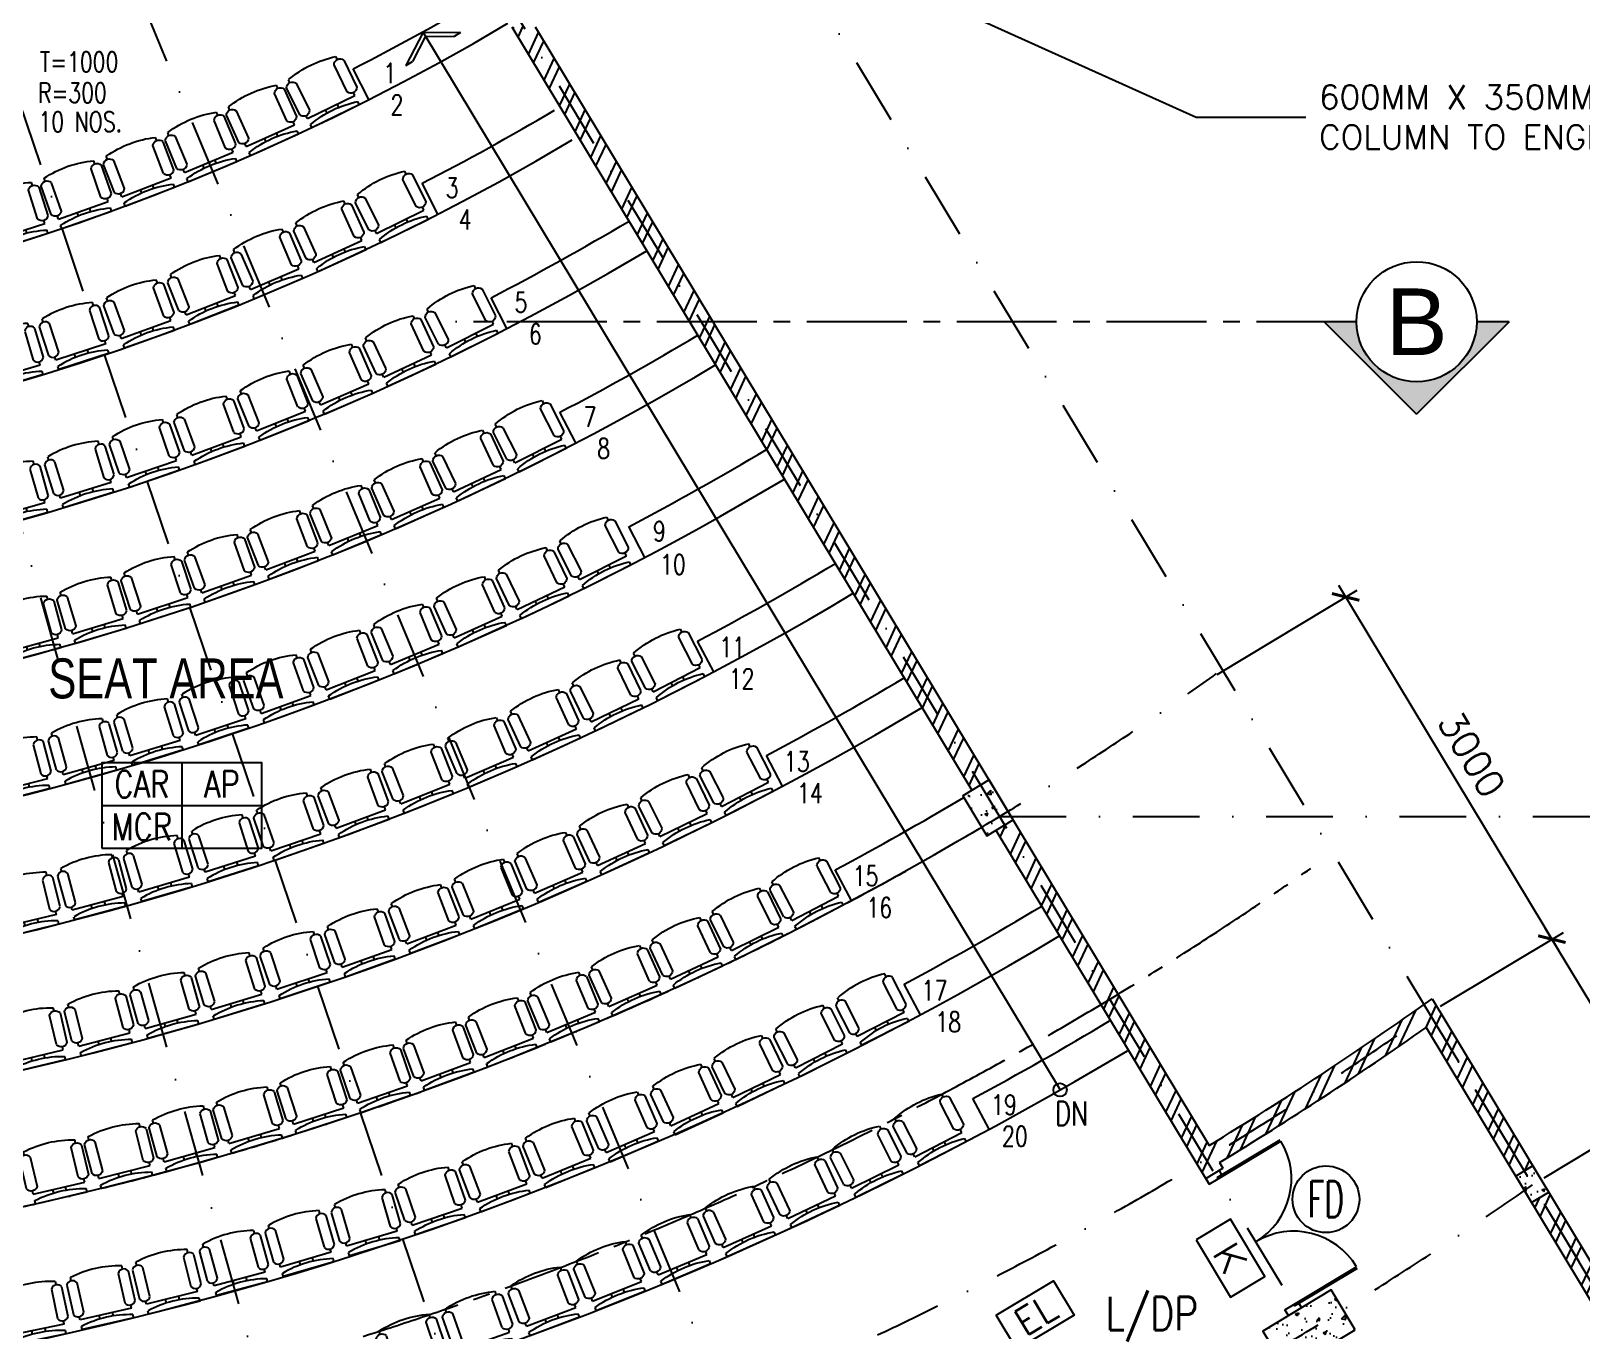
# Model space of a CAD drawing. Extents: x 2879167 to 2959690, y -882003 to -585933.
# Drawn here: x 2919560 to 2931195, y -685164 to -675413 of the extents above; entities that cross this region are included whole.
import ezdxf
from ezdxf.enums import TextEntityAlignment as Align

# ---------------------------------------------------------------- set-up
doc = ezdxf.new("R2010")
doc.units = 0
doc.header["$LTSCALE"] = 1000
doc.header["$MEASUREMENT"] = 0
doc.header["$PDMODE"] = 66
doc.linetypes.add('CENTER2', pattern=[1.125, 0.75, -0.125, 0.125, -0.125])
doc.linetypes.add('DASHDOT', pattern=[1, 0.5, -0.25, 0, -0.25])
doc.layers.get('0').update_dxf_attribs({"linetype": 'CONTINUOUS'})
doc.layers.get('DEFPOINTS').update_dxf_attribs({"linetype": 'CONTINUOUS'})
for name, color, linetype in [('-EL & K', 10, 'CONTINUOUS'), ('-FF', 240, 'CONTINUOUS'), ('COL', 3, 'CONTINUOUS'), ('DIM', 5, 'CONTINUOUS'), ('DR', 5, 'CONTINUOUS'), ('Finishes', 1, 'CONTINUOUS'), ('GRID', 6, 'DASHDOT'), ('H', 6, 'CONTINUOUS'), ('Sch_Door', 7, 'CONTINUOUS'), ('seat_below_cen', 8, 'CONTINUOUS'), ('SECTIONLINE', 4, 'CONTINUOUS'), ('SPEC', 7, 'CONTINUOUS'), ('step', 7, 'CONTINUOUS'), ('TEXT', 7, 'CONTINUOUS'), ('WALL', 2, 'CONTINUOUS')]:
    doc.layers.add(name, color=color, linetype=linetype)
doc.styles.add('ROMANS', font='romans.shx')
doc.styles.add('ROMS', font='ROMANS.SHX', dxfattribs={"height": 300})
doc.styles.get("Standard").update_dxf_attribs({"font": 'Helv.shx'})
doc.dimstyles.get("Standard").update_dxf_attribs({"dimscale": 5, "dimtxt": 1, "dimasz": 2, "dimexe": 1, "dimexo": 1, "dimgap": 1, "dimtad": 0, "dimtih": 1, "dimtoh": 1, "dimdec": 4, "dimzin": 0, "dimdsep": 46, "dimtxsty": 'ROMANS', "dimcen": 1, "dimadec": 0, "dimazin": 0, "dimtfac": 1, "dimtdec": 4, "dimtofl": 0, "dimtmove": 0, "dimatfit": 3, "dimfxl": 0, "dimtolj": 1, "dimtzin": 0, "dimarcsym": 0})
doc.dimstyles.new('STANDARD$0', dxfattribs={"dimscale": 0, "dimtxt": 8, "dimasz": 6, "dimexe": 1, "dimexo": 1, "dimgap": 3, "dimtad": 1, "dimdec": 0, "dimlfac": -1, "dimrnd": 1, "dimzin": 0, "dimdsep": 46, "dimtxsty": 'Standard', "dimcen": 0, "dimclrd": 5, "dimclre": 250, "dimadec": 0, "dimazin": 0, "dimtfac": 1, "dimtdec": 4, "dimtofl": 0, "dimtmove": 0, "dimatfit": 3, "dimfxl": 0, "dimtolj": 1, "dimtzin": 0, "dimarcsym": 0})
pattern_1 = [(50, (488140.74, 177583.3), (251.041064, -21.963247), [26.25, -288.75]), (355, (488140.74, 177583.3), (-48.562967, 263.267247), [21, -231]), (100.4514, (488161.66, 177581.46), (202.478284, 241.30384), [22.309066, -245.39974]), (46.1842, (488140.74, 177653.3), (373.534367, -57.931655), [39.375, -433.125]), (96.6356, (488171.87, 177648.47), (327.131947, 340.941255), [33.4636, -368.09955]), (351.1842, (488140.74, 177653.3), (327.13168, 340.94151), [31.5, -346.5]), (21, (488175.74, 177635.8), (208.917468, -140.916612), [26.25, -288.75]), (326, (488175.74, 177635.8), (85.160366, 253.802516), [21, -231]), (71.4514, (488193.15, 177624.05), (294.07792, 112.885674), [22.309067, -245.39974]), (37.5, (488140.74, 177583.295), (4.2559494, 116.5128488), [0, -228.2, 0, -234.5, 0, -231.875]), (7.5, (488140.74, 177583.3), (92.074338, 138.044099), [0, -133.7, 0, -222.95, 0, -88.375]), (327.5, (488062.69, 177583.295), (186.8378527, -7.894205), [0, -87.5, 0, -273, 0, -362.25]), (317.5, (488027.69, 177583.3), (204.115159, 35.036744), [0, -113.75, 0, -181.3, 0, -257.25])]
pattern_2 = [(245, (488140.74, 177583.3), (169.93271, -79.240924), []), (245, (488057.68, 177553.06), (169.93271, -79.240924), [])]

# ---------------------------------------------------------------- blocks, each defined once
blk = doc.blocks.new('_ARCHTICK')
at = {"color": 0, "linetype": 'ByBlock', "const_width": 0.15}
blk.add_lwpolyline([(-0.5, -0.5), (0.5, 0.5)], dxfattribs=at)
blk = doc.blocks.new('*D118')
at = {"layer": 'DEFPOINTS', "color": 0}
for p in [(2930048, -682780), (2931745, -683513), (2930824, -684068)]:
    blk.add_point(p, dxfattribs=at)
at = {"layer": 'DIM', "color": 0}
for p, q in [((2930134, -682728), (2931055, -682174)), ((2930917, -682140), (2931797, -683599)), ((2930910, -684016), (2931831, -683462))]:
    blk.add_line(p, q, dxfattribs=at)
at = {"layer": 'DIM', "color": 0, "xscale": 150, "yscale": 150, "zscale": 150}
for p, rotation in [((2930969, -682225), 121.0729509715182), ((2931745, -683513), 301.0729509715183)]:
    blk.add_blockref('_ARCHTICK', p, dxfattribs=dict(at, rotation=rotation))
at = {"layer": 'DIM', "color": 7, "insert": (2931528, -682766), "char_height": 200, "attachment_point": 5, "rotation": 301.073, "style": 'ROMANS'}
blk.add_mtext('\\A1;1500', dxfattribs=at)
blk = doc.blocks.new('*D121')
at = {"layer": 'DEFPOINTS', "color": 0}
for p in [(2914231, -660406), (2914231, -660406), (2913813, -662692), (2898231, -686958), (2931005, -688243)]:
    blk.add_point(p, dxfattribs=at)
at = {"layer": 'DIM'}
blk.add_arc((2914231, -660406), 2323, 238.927, 301.073, dxfattribs=at)
at = {"layer": 'DIM', "xscale": 200, "yscale": 200, "zscale": 200}
for p, rotation in [((2913032, -662396), 148.9270490380316), ((2915430, -662396), 31.07295098388144)]:
    blk.add_blockref('_ARCHTICK', p, dxfattribs=dict(at, rotation=rotation))
at = {"layer": 'DIM', "color": 7, "insert": (2914231, -662510), "char_height": 200, "attachment_point": 5, "rotation": 0, "style": 'ROMANS'}
blk.add_mtext('\\A1;62°8\'45"', dxfattribs=at)
blk = doc.blocks.new('D1200-1')
at = {"layer": 'DR'}
for p, q in [((0, 0), (0, -50)), ((0, -50), (77, -50)), ((77, -38), (115, -38)), ((77, -38), (77, -50)), ((77, -38), (627, -38)), ((77, -50), (627, -50)), ((115, 0), (115, -38)), ((0, -1200), (0, -1150)), ((0, -1150), (77, -1150)), ((77, -1150), (627, -1150)), ((77, -1162), (77, -1150)), ((77, -1162), (627, -1162)), ((77, -1162), (115, -1162)), ((115, -1200), (115, -1162))]:
    blk.add_line(p, q, dxfattribs=at)
for centre, start, end in [((77, -50), 270, 0), ((77, -1150), 0, 90)]:
    blk.add_arc(centre, 550, start, end, dxfattribs=at)
blk = doc.blocks.new('*D122')
at = {"layer": 'DEFPOINTS', "color": 0}
for p in [(2914233, -660406), (2914233, -660406), (2913815, -662692), (2930297, -687065), (2897459, -688243)]:
    blk.add_point(p, dxfattribs=at)
at = {"layer": 'DIM'}
blk.add_arc((2914233, -660406), 2323, 238.927, 301.0727, dxfattribs=at)
at = {"layer": 'DIM', "xscale": 200, "yscale": 200, "zscale": 200}
for p, rotation in [((2913034, -662396), 148.9270495927155), ((2915432, -662396), 31.07272813242464)]:
    blk.add_blockref('_ARCHTICK', p, dxfattribs=dict(at, rotation=rotation))
at = {"layer": 'DIM', "color": 7, "insert": (2914233, -662510), "char_height": 200, "attachment_point": 5, "rotation": 359.9999, "style": 'ROMANS'}
blk.add_mtext('\\A1;62°8\'44"', dxfattribs=at)
blk = doc.blocks.new('*D82')
at = {"layer": 'DEFPOINTS', "color": 0}
for p in [(2914231, -660406), (2914231, -660406), (2924967, -692226), (2917884, -693955), (2920442, -694390)]:
    blk.add_point(p, dxfattribs=at)
at = {"layer": 'DIM'}
for p, q in [((2924999, -692321), (2925307, -693235)), ((2917895, -694054), (2917982, -694849))]:
    blk.add_line(p, q, dxfattribs=at)
blk.add_arc((2914231, -660406), 34546, 276.2146, 288.6438, dxfattribs=at)
at = {"layer": 'DIM', "xscale": 200, "yscale": 200, "zscale": 200}
for p, rotation in [((2925275, -693140), 18.64377093083684), ((2917971, -694750), 186.2145905017475)]:
    blk.add_blockref('_ARCHTICK', p, dxfattribs=dict(at, rotation=rotation))
at = {"layer": 'DIM', "color": 7, "insert": (2921619, -693929), "char_height": 200, "attachment_point": 5, "rotation": 12.4292, "style": 'ROMANS'}
blk.add_mtext('\\A1;12°25\'45"', dxfattribs=at)
blk = doc.blocks.new('*D83')
at = {"layer": 'DEFPOINTS', "color": 0}
for p in [(2914231, -660406), (2914231, -660406), (2931679, -689361), (2924967, -692226), (2927605, -692243)]:
    blk.add_point(p, dxfattribs=at)
at = {"layer": 'DIM'}
for p, q in [((2931730, -689446), (2932106, -690069)), ((2924999, -692321), (2925302, -693221))]:
    blk.add_line(p, q, dxfattribs=at)
blk.add_arc((2914231, -660406), 34532, 288.6438, 301.073, dxfattribs=at)
at = {"layer": 'DIM', "xscale": 200, "yscale": 200, "zscale": 200}
for p, rotation in [((2932054, -689984), 31.07295125744006), ((2925270, -693126), 198.6437709308356)]:
    blk.add_blockref('_ARCHTICK', p, dxfattribs=dict(at, rotation=rotation))
at = {"layer": 'DIM', "color": 7, "insert": (2928655, -691540), "char_height": 200, "attachment_point": 5, "rotation": 24.8584, "style": 'ROMANS'}
blk.add_mtext('\\A1;12°25\'45"', dxfattribs=at)
blk = doc.blocks.new('*D102')
at = {"layer": 'DEFPOINTS', "color": 0}
for p in [(2929422, -679658), (2928371, -680292), (2930048, -682780)]:
    blk.add_point(p, dxfattribs=at)
at = {"layer": 'DIM', "color": 0}
for p, q in [((2928457, -680240), (2929508, -679607)), ((2931021, -682311), (2929371, -679573)), ((2930134, -682728), (2931055, -682174))]:
    blk.add_line(p, q, dxfattribs=at)
at = {"layer": 'DIM', "color": 0, "xscale": 150, "yscale": 150, "zscale": 150}
for p, rotation in [((2929422, -679658), 121.0729509439069), ((2930969, -682225), 301.0729509439068)]:
    blk.add_blockref('_ARCHTICK', p, dxfattribs=dict(at, rotation=rotation))
at = {"layer": 'DIM', "color": 7, "insert": (2930367, -680838), "char_height": 200, "attachment_point": 5, "rotation": 301.073, "style": 'ROMANS'}
blk.add_mtext('\\A1;3000', dxfattribs=at)
blk = doc.blocks.new('sbc')
at = {"layer": 'seat_below_cen'}
for p, q in [((-238, 350), (-238, 125)), ((-198, 375), (-198, 400)), ((-158, 125), (-158, 350)), ((158, 350), (158, 125)), ((198, 375), (198, 400)), ((238, 125), (238, 350)), ((-198, 75), (-198, 100)), ((198, 75), (-198, 75)), ((-198, 0), (-198, 25)), ((198, 0), (-198, 0)), ((-50, 49), (-50, 75)), ((50, 75), (50, 48)), ((198, 75), (198, 100)), ((198, 0), (198, 25))]:
    blk.add_line(p, q, dxfattribs=at)
for centre, radius, start, end in [((-198, 331), 44.5, 25.9892, 154.0108), ((0, -368), 793, 75.5714, 104.4286), ((198, 331), 44.5, 25.9892, 154.0108), ((-198, 144), 44.5, 205.9892, 334.0108), ((198, 144), 44.5, 205.9892, 334.0108), ((0, -743), 793, 75.5714, 104.4286)]:
    blk.add_arc(centre, radius, start, end, dxfattribs=at)
blk = doc.blocks.new('*D123')
at = {"layer": 'DEFPOINTS', "color": 0}
for p in [(2914231, -660406), (2914231, -660406), (2925948, -692653), (2927659, -692634), (2925388, -693475)]:
    blk.add_point(p, dxfattribs=at)
at = {"layer": 'DIM'}
blk.add_arc((2914231, -660406), 34310, 288.6438, 292.6199, dxfattribs=at)
at = {"layer": 'DIM', "xscale": 200, "yscale": 200, "zscale": 200}
for p, rotation in [((2927427, -692077), 22.61986495981887), ((2925199, -692916), 198.643770618976)]:
    blk.add_blockref('_ARCHTICK', p, dxfattribs=dict(at, rotation=rotation))
at = {"layer": 'DIM', "color": 7, "insert": (2926243, -692311), "char_height": 200, "attachment_point": 5, "rotation": 20.6318, "style": 'ROMANS'}
blk.add_mtext('\\A1;3°58\'34"', dxfattribs=at)
blk = doc.blocks.new('*D126')
at = {"layer": 'DEFPOINTS', "color": 0}
for p in [(2914231, -660406), (2914231, -660406), (2924066, -693276), (2925392, -693487), (2923657, -694023)]:
    blk.add_point(p, dxfattribs=at)
at = {"layer": 'DIM'}
blk.add_arc((2914231, -660406), 34310, 285.6639, 288.6438, dxfattribs=at)
at = {"layer": 'DIM', "xscale": 200, "yscale": 200, "zscale": 200}
for p, rotation in [((2925199, -692916), 18.6437742158878), ((2923494, -693442), 195.6638581656818)]:
    blk.add_blockref('_ARCHTICK', p, dxfattribs=dict(at, rotation=rotation))
at = {"layer": 'DIM', "color": 7, "insert": (2924286, -692981), "char_height": 200, "attachment_point": 5, "rotation": 17.1538, "style": 'ROMANS'}
blk.add_mtext('\\A1;2°58\'48"', dxfattribs=at)

msp = doc.modelspace()

# ---------------------------------------------------------------- hatches: boundary and pattern name
at = {"layer": 'H', "ltscale": 0.1}
h = msp.add_hatch(dxfattribs=at)
h.set_pattern_fill('ANSI32', color=256, scale=500, angle=200, style=0)
h.set_pattern_definition(pattern_2)
h.paths.add_polyline_path([(2923167.4, -675381.5), (2923342.5, -675381.5), (2926747.4, -681030.7), (2926618.3, -681108.2)])
h = msp.add_hatch(dxfattribs=at)
h.set_pattern_fill('AR-CONC', color=256, scale=35, style=0)
h.set_pattern_definition(pattern_1)
h.paths.add_polyline_path([(2926927.4, -681330.6), (2926927.5, -681330.8), (2926730.3, -681449.2), (2926550.2, -681149.1), (2926747.4, -681030.7)])
h = msp.add_hatch(dxfattribs=at)
h.set_pattern_fill('ANSI32', color=256, scale=500, angle=200, style=0)
h.set_pattern_definition(pattern_2)
h.paths.add_polyline_path([(2930070.8, -682672.1, -0.0183186), (2928398.5, -683771.8), (2926927.5, -681330.8), (2926798.9, -681408), (2928373.3, -684020.6), (2928373.5, -684020.5), (2928373.5, -684020.5), (2928501.8, -683943.2), (2928475.9, -683900.3, 0.0168494), (2930025.7, -682887.7), (2930698.1, -684003.7), (2930826.6, -683926.3)])
h = msp.add_hatch(dxfattribs=at)
h.set_pattern_fill('AR-CONC', color=256, scale=35, style=0)
h.set_pattern_definition(pattern_1)
h.paths.add_polyline_path([(2930826.6, -683926.3), (2930698.1, -684003.7), (2930816.9, -684200.7), (2930945.3, -684123.3)])
h.paths.add_polyline_path([(2929494.5, -685154.7), (2929313.8, -684854.9), (2928799.9, -685164.6), (2928980.6, -685464.4)])
h.paths.add_polyline_path([(2931031.1, -688139.8), (2931030.9, -688140, -0.0017685), (2930834.3, -688258.1), (2930774, -688294.3), (2930851.1, -688422.6, 0.0005372), (2930911.3, -688386.9), (2931108.4, -688268.4)])
h = msp.add_hatch(dxfattribs=at)
h.set_pattern_fill('ANSI32', color=256, scale=500, angle=200, style=0)
h.set_pattern_definition(pattern_2)
h.paths.add_polyline_path([(2930945.3, -684123.3), (2930816.9, -684200.7), (2931012.2, -684524.9), (2931175.3, -684795.5), (2931339.6, -685068.2), (2931471, -684995.6), (2931341.9, -684781.5), (2931136.4, -684440.4)])
at = {"layer": 'SECTIONLINE'}
msp.add_hatch(color=8, dxfattribs=at).paths.add_polyline_path([(2930404.8, -677593.9), (2930648.3, -677593.9), (2929954.5, -678287.7), (2929260.7, -677593.9), (2929504.2, -677593.9, 1)])

# ---------------------------------------------------------------- linework, layer by layer
at = {"layer": '-EL & K', "color": 10}
for points in [[(2928300.7, -684481.6), (2928558.7, -684909.8), (2928815.7, -684755), (2928557.6, -684326.7)], [(2926801.2, -685045.8), (2927229.5, -684787.7), (2927384.3, -685044.7), (2926956, -685302.7)]]:
    msp.add_lwpolyline(points, close=True, dxfattribs=at)
at = {"ltscale": 2}
for radius, start, end in [(17400, 239.21495, 300.78505), (18400, 239.16059, 300.68371), (19140, 297.30466, 300.85145), (19400, 239.14855, 300.85145), (20140, 297.48963, 300.8623), (20400, 239.1377, 300.8623), (21140, 297.65728, 300.87215), (21400, 239.12785, 300.87215), (22140, 297.80993, 300.88111), (22400, 239.11889, 300.88111), (23140, 297.94952, 300.88931), (23400, 239.11069, 300.88931), (24140, 298.07765, 300.70636), (24400, 239.29073, 300.70927), (25140, 298.19567, 300.88931), (25400, 239.09623, 300.88931), (26140, 298.30475, 300.88931), (26400, 239.08982, 300.88931)]:
    msp.add_arc((2914231.1, -660406.5), radius, start, end, dxfattribs=at)
at = {"layer": 'COL', "color": 3, "ltscale": 2}
for points in [[(2926747.4, -681030.7), (2926550.2, -681149.1), (2926730.3, -681449.2), (2926927.5, -681330.8)], [(2930945.3, -684123.3), (2930826.6, -683926.3), (2930698.1, -684003.7), (2930816.9, -684200.7)], [(2929494.5, -685154.7), (2929313.8, -684854.9), (2928799.9, -685164.6), (2928980.6, -685464.4)]]:
    msp.add_lwpolyline(points, close=True, dxfattribs=at)
at = {"layer": 'Finishes'}
for p, q in [((2920691.7, -680901.8), (2920691.7, -681541.7)), ((2920091.6, -681222.2), (2921291.9, -681222.2))]:
    msp.add_line(p, q, dxfattribs=at)
msp.add_lwpolyline([(2920091.6, -681541.7), (2921291.9, -681541.7), (2921291.9, -680901.8), (2920091.6, -680901.8)], close=True, dxfattribs=at)
at = {"layer": 'GRID'}
for p, q in [((2915944.1, -659374.3), (2933927.4, -689217.4)), ((2914231.1, -660406.5), (2932244, -690298.7)), ((2914231.1, -660406.5), (2927659.2, -692633.9)), ((2925388, -693475.1), (2914231.1, -660406.5)), ((2914231.1, -660406.5), (2923660.9, -694035.5)), ((2926825.1, -681305.1), (2936885, -681305.1)), ((2930009.5, -682715.6), (2932686.5, -687158.1))]:
    msp.add_line(p, q, dxfattribs=at)
for radius, start, end in [(24400, 234.58389, 305.65132), (27400, 234.58389, 305.04123), (28900, 234.80971, 305.04123)]:
    msp.add_arc((2914231.1, -660406.5), radius, start, end, dxfattribs=at)
at = {"layer": 'Sch_Door', "ltscale": 0.1}
msp.add_circle((2929274.3, -684176.2), 250.4, dxfattribs=at)
at = {"layer": 'SECTIONLINE', "color": 4, "linetype": 'CENTER2'}
msp.add_line((2929504.2, -677593.9), (2922745.3, -677593.9), dxfattribs=at)
at = {"layer": 'SECTIONLINE', "color": 8}
for p, q in [((2929504.2, -677593.9), (2929260.7, -677593.9)), ((2929260.7, -677593.9), (2929954.5, -678287.7)), ((2930648.3, -677593.9), (2929954.5, -678287.7)), ((2930648.3, -677593.9), (2930404.8, -677593.9))]:
    msp.add_line(p, q, dxfattribs=at)
at = {"layer": 'SECTIONLINE', "color": 3}
msp.add_circle((2929954.5, -677593.9), 450.3, dxfattribs=at)
at = {"layer": 'SECTIONLINE', "color": 5, "linetype": 'CENTER2'}
msp.add_arc((2914231.1, -660406.5), 26001, 240.40108, 305.04123, dxfattribs=at)
at = {"layer": 'step', "color": 140}
for p, q in [((2922502.2, -675422.4), (2922372.1, -675671.5)), ((2922520.3, -675452.5), (2922421.5, -675641.8)), ((2922502.2, -675422.4), (2922783.2, -675423.7)), ((2922520.3, -675452.5), (2922733.8, -675453.5)), ((2922783.2, -675423.7), (2922733.8, -675453.5)), ((2922372.1, -675671.5), (2922421.5, -675641.8))]:
    msp.add_line(p, q, dxfattribs=at)
at = {"layer": 'step', "color": 5}
msp.add_line((2922500.5, -675419.7), (2927279.5, -683356.4), dxfattribs=at)
at = {"layer": 'step', "ltscale": 0.1}
for p, q in [((2922095.5, -675927.8), (2921978, -675695.8)), ((2922613, -676786.5), (2922494.5, -676555)), ((2923130.3, -677644.9), (2923011, -677413.9)), ((2923647.5, -678503.2), (2923527.5, -678272.6)), ((2924164.6, -679361.3), (2924043.9, -679131)), ((2924681.6, -680219.3), (2924560.3, -679989.3)), ((2925198.5, -681077.1), (2925076.6, -680847.4)), ((2925715.4, -681934.8), (2925593, -681705.4)), ((2926232.2, -682792.5), (2926109.3, -682563.3)), ((2926748.9, -683650), (2926625.7, -683421.1)), ((2925206.9, -684416.7), (2925688.1, -684190.9)), ((2924721.3, -684632.8), (2925206.9, -684416.7))]:
    msp.add_line(p, q, dxfattribs=at)
at = {"layer": 'step', "color": 5}
msp.add_circle((2927279.5, -683356.4), 50, dxfattribs=at)
at = {"layer": 'step', "ltscale": 0.1}
for radius, start, end in [(17140, 296.87079, 300.82224), (18140, 297.09954, 300.67813), (18140, 300.83606, 300.83941)]:
    msp.add_arc((2914231.1, -660406.5), radius, start, end, dxfattribs=at)
at = {"layer": 'WALL'}
for p, q in [((2923167.4, -675381.5), (2926618.2, -681108.2)), ((2923342.5, -675381.5), (2928398.5, -683771.8)), ((2926798.9, -681408), (2928393.7, -684054.5)), ((2930070.8, -682672.1), (2931341.9, -684781.5)), ((2930025.7, -682887.7), (2931339.6, -685068.2)), ((2928373.3, -684020.6), (2928501.8, -683943.2)), ((2928475.9, -683900.3), (2928501.8, -683943.2))]:
    msp.add_line(p, q, dxfattribs=at)
for radius, start, end in [(27325, 301.23021, 305.42806), (27475, 301.22935, 305.0906)]:
    msp.add_arc((2914231.1, -660406.5), radius, start, end, dxfattribs=at)

# ---------------------------------------------------------------- block references
at = {"ltscale": 2, "rotation": 31.05215597684712}
msp.add_blockref('D1200-1', (2928373.5, -684020.5), dxfattribs=at)
at = {"layer": 'seat_below_cen', "xscale": -1}
for p, rotation in [((2921845, -676051), 25.95150749978123), ((2921386.8, -676265.9), 24.28484083526024), ((2920922.5, -676467.3), 22.61817416631726), ((2920452.5, -676655.1), 20.9515074935129), ((2919977.3, -676829.2), 19.28484083005969), ((2919497.3, -676989.3), 17.61817416760809), ((2922363.2, -676910.8), 26.23073681620451), ((2921893.5, -677134), 24.61129238562787), ((2921417.7, -677343.8), 22.99184791790807), ((2920936.2, -677540.2), 21.37240348878379), ((2920449.3, -677722.8), 19.75295904047933), ((2922887, -677768.4), 26.49887157109838), ((2922417.3, -677994.7), 24.95908630268744), ((2921943, -678207.8), 23.42325297236263), ((2921463.1, -678408.1), 21.88741962535541), ((2920978, -678595.5), 20.35158630338879), ((2923399.1, -678630.3), 26.70597783213436), ((2920488.1, -678769.7), 18.81575296414519), ((2922940.4, -678853.9), 25.27264448043007), ((2922476.3, -679066), 23.83931115472117), ((2922006.9, -679266.4), 22.40597783059427), ((2921532.8, -679455), 20.97264449006834), ((2923884.3, -679505.5), 26.81351114756847), ((2921054, -679631.7), 19.53931115371937), ((2920571, -679796.3), 18.10597782184979), ((2923417.5, -679734.4), 25.42128892703928), ((2920084, -679948.8), 16.67264449208701), ((2922945.2, -679951.9), 24.02906669719755), ((2919593.3, -680089.1), 15.23931115191519), ((2922467.7, -680157.9), 22.63684448661177), ((2921985.4, -680352.2), 21.24462225668035), ((2924438.6, -680345.5), 27.10964501603384), ((2921498.5, -680534.7), 19.85240003679081), ((2923973, -680577.1), 25.77936723967673), ((2923502.1, -680797.9), 24.44908946559459), ((2923026.2, -681007.6), 23.11881168650087), ((2924950.8, -681205), 27.26693220648973), ((2922545.5, -681206.2), 21.78853389658939), ((2922060.4, -681393.7), 20.45825613094434), ((2924488.4, -681436.9), 26.000265548725), ((2921571.1, -681569.8), 19.12797835184087), ((2924021, -681658.5), 24.73359886244339), ((2923548.8, -681869.7), 23.4669322001052), ((2923072.1, -682070.5), 22.20026552737956), ((2925477.6, -682060), 27.44696747192916), ((2922591, -682260.6), 20.93359886306374), ((2925025.4, -682289), 26.25668969516681), ((2922105.9, -682440.1), 19.66693220448966), ((2924568.5, -682508.5), 25.06641192605824), ((2921616.9, -682608.8), 18.40026554639495), ((2924107.1, -682718.4), 23.87613415032563), ((2921124.3, -682766.6), 17.1335988690518), ((2920628.3, -682913.5), 15.86693220068275), ((2923641.5, -682918.8), 22.68585637044912), ((2920129.2, -683049.4), 14.60026553337965), ((2923171.8, -683109.4), 21.49557858926327), ((2925505.3, -683167.2), 26.84648322162145), ((2919627.3, -683174.3), 13.33359886805752), ((2922698.3, -683290.2), 20.30530080720883), ((2925037, -683393.3), 25.78686216534802), ((2922221.1, -683461.2), 19.11502303306254), ((2921740.5, -683622.2), 17.92474525698005), ((2924572.2, -683609.8), 24.65068466849935), ((2921256.6, -683773.2), 16.73446746903392), ((2924086.9, -683816.4), 23.51491340342266), ((2926400.4, -683832.9), 27.36069124578824), ((2920769.7, -683914.1), 15.5441896995555), ((2920280, -684044.8), 14.3539119295037), ((2923605.6, -684013.2), 22.36155564033755), ((2925926.3, -684073.1), 26.28175047488071), ((2919787.7, -684165.4), 13.16363414973159), ((2923120.3, -684200.2), 20.48540106555323), ((2925447.5, -684303.8), 25.18833827119204), ((2922631.4, -684377.2), 18.90483774300931), ((2924964.1, -684524.7), 24.09523964851485), ((2924476.4, -684735.9), 22.98512255042635), ((2923984.6, -684937.3), 21.87602479734888), ((2923488.7, -685128.6), 20.7672592153045), ((2922989.2, -685310), 19.6589966995724), ((2922486.1, -685481.3), 18.55126311447648)]:
    msp.add_blockref('sbc', p, dxfattribs=dict(at, rotation=rotation))
at = {"layer": 'seat_below_cen'}
for p, rotation in [((2919957.4, -677891.6), 18.13351462575332), ((2919461, -678046.5), 16.51407017221481), ((2919993.7, -678930.9), 17.27991966459393), ((2919495.1, -679078.6), 15.74408632358398), ((2921007.3, -680705.3), 18.46017783915859), ((2920512.1, -680864), 17.06795561391561), ((2920013.2, -681010.5), 15.67573339232127), ((2919510.9, -681144.9), 14.283511174236), ((2921077.7, -681734.5), 17.79731416183065), ((2920580.7, -681887.7), 16.46703638244794), ((2920080.3, -682029.3), 15.13675860618774), ((2919576.7, -682159.3), 13.80648082730303), ((2925968.9, -682931.7), 26.91477833765186), ((2922138.9, -684544.1), 16.26339536928613), ((2921643.1, -684701), 16.26339536928613), ((2921144.1, -684847.6), 15.11003760186145), ((2920636.1, -684989.2), 13.97426633532414), ((2920137.8, -685110.1), 12.83808884666231), ((2919630.8, -685225.9), 11.77846778851671)]:
    msp.add_blockref('sbc', p, dxfattribs=dict(at, rotation=rotation))

# ---------------------------------------------------------------- texts
at = {"layer": '-EL & K', "color": 10, "style": 'ROMS', "width": 1.2}
msp.add_text('K', height=200, rotation=301.07295, dxfattribs=at).set_placement((2928413.7, -684576.4))
at = {"layer": '-EL & K', "color": 10, "style": 'ROMS'}
msp.add_text('EL', height=200, rotation=31.07295, dxfattribs=at).set_placement((2927017.5, -685207.3))
at = {"layer": '-FF', "color": 2, "style": 'ROMANS', "width": 0.8}
msp.add_text('L/DP', height=250, dxfattribs=at).set_placement((2927621.3, -685159.4))
at = {"layer": 'Finishes', "color": 7, "ltscale": 10, "style": 'ROMANS', "width": 0.8}
for s, p in [('CAR', (2920391.7, -681062.2)), ('AP', (2920991.7, -681062.2)), ('MCR', (2920391.7, -681382.2))]:
    msp.add_text(s, height=200, dxfattribs=at).set_placement(p, align=Align.MIDDLE)
at = {"layer": 'Sch_Door', "color": 2, "style": 'ROMANS', "width": 0.6}
msp.add_text('FD', height=270, dxfattribs=at).set_placement((2929274.3, -684176.2), align=Align.MIDDLE_CENTER)
at = {"layer": 'SPEC', "color": 7, "style": 'ROMANS', "width": 0.75}
for s, p in [('T=1000', (2919627.4, -675719.5)), ('R=300', (2919613.4, -675951.5)), ('10 NOS.', (2919616.8, -676168.9))]:
    msp.add_text(s, height=150, dxfattribs=at).set_placement(p)
at = {"layer": 'SPEC', "color": 1, "style": 'ROMANS', "width": 0.75}
for s, p in [('1', (2922202.9, -675805.3)), ('2', (2922257.8, -676042.5)), ('3', (2922671.2, -676664.5)), ('4', (2922768.9, -676901.6)), ('5', (2923187.7, -677523.4)), ('6', (2923296.1, -677760.5)), ('7', (2923704.2, -678382.1)), ('8', (2923807.2, -678619.2)), ('9', (2924225.9, -679240.5)), ('10', (2924278.5, -679489.1)), ('11', (2924724, -680110.3)), ('12', (2924794.9, -680347.4)), ('13', (2925208.2, -680968.4)), ('14', (2925305.9, -681205.6)), ('15', (2925724.6, -681826.4)), ('16', (2925827.6, -682063.6)), ('17', (2926240.9, -682684.3)), ('18', (2926344, -682921.4)), ('19', (2926762.6, -683542.1)), ('20', (2926844.2, -683779.2))]:
    msp.add_text(s, height=150, dxfattribs=at).set_placement(p)
at = {"layer": 'SPEC', "color": 7, "style": 'ROMANS', "width": 0.75}
msp.add_text('DN', height=180, rotation=0, dxfattribs=at).set_placement((2927241.4, -683622.3))
at = {"layer": 'SPEC', "insert": (2929222.1, -676058.3), "char_height": 180, "attachment_point": 4, "style": 'ROMANS'}
msp.add_mtext("600MM X 350MM R.C.\\PCOLUMN TO ENGR'S DETAIL", dxfattribs=at)
at = {"layer": 'TEXT', "color": 2}
msp.add_text('B', height=500, dxfattribs=at).set_placement((2929954.5, -677593.9), align=Align.MIDDLE_CENTER)
at = {"layer": 'TEXT', "color": 2, "width": 0.75}
msp.add_text('SEAT AREA', height=300, dxfattribs=at).set_placement((2920572.4, -680269.2), align=Align.MIDDLE_CENTER)

# ---------------------------------------------------------------- dimensions: what is measured, and where the dimension line sits
at = {"layer": 'DIM'}
for base, line1, line2, picture, middle in [((2913815.1, -662691.6), ((2914232.8, -660406.5), (2897458.6, -688243.1)), ((2914232.8, -660406.5), (2930297.2, -687065.4)), '*D122', (2914232.8, -662510.5)), ((2913813.4, -662691.6), ((2914231.1, -660406.5), (2931005.3, -688243.1)), ((2914231.1, -660406.5), (2898231.1, -686958.3)), '*D121', (2914231.1, -662510.5)), ((2920442.2, -694389.8), ((2917884.3, -693955), (2914231.1, -660406.5)), ((2924966.6, -692226), (2914231.1, -660406.5)), '*D82', (2921619.4, -693929.2)), ((2927605.5, -692243.4), ((2924966.6, -692226), (2914231.1, -660406.5)), ((2914231.1, -660406.5), (2931678.8, -689360.8)), '*D83', (2928655.5, -691540.4)), ((2925948.3, -692653.3), ((2914231.1, -660406.5), (2927659.2, -692633.9)), ((2925388, -693475.1), (2914231.1, -660406.5)), '*D123', (2926243.3, -692310.6)), ((2924065.7, -693276.4), ((2914231.1, -660406.5), (2923657.3, -694022.9)), ((2925392.2, -693487.5), (2914231.1, -660406.5)), '*D126', (2924285.7, -692980.6))]:
    dim = msp.add_angular_dim_2l(base=base, line1=line1, line2=line2, dimstyle='Standard', override={"dimscale": 100, "dimtxt": 2, "dimtad": 1, "dimtih": 0, "dimtoh": 0, "dimdec": 0, "dimblk1": 'ARCHTICK', "dimblk2": 'ARCHTICK', "dimsah": 1, "dimcen": 0, "dimdle": 1, "dimclrd": 256, "dimclre": 256, "dimclrt": 7, "dimaunit": 1, "dimadec": 3, "dimtdec": 0, "dimtmove": 2, "dimldrblk": 'ARCHTICK', "dimlwd": 65535, "dimlwe": 65535}, dxfattribs=at)
    dim.commit()
    dim.dimension.update_dxf_attribs({"geometry": picture, "text_midpoint": middle})
for base, p2, angle, text, picture, middle in [((2929422.2, -679658.2), (2928371.1, -680291.6), 121.07295, '3000', '*D102', (2930367, -680838.5)), ((2931745.2, -683513.2), (2930824.5, -684068), 301.07295, '1500', '*D118', (2931528.4, -682766))]:
    dim = msp.add_linear_dim(base=base, p1=(2930048.3, -682780), p2=p2, angle=angle, text=text, dimstyle='STANDARD$0', override={"dimscale": 100, "dimtxt": 2, "dimasz": 1.5, "dimgap": 1, "dimlfac": 1, "dimrnd": 0, "dimtxsty": 'ROMANS', "dimblk1": 'ARCHTICK', "dimblk2": 'ARCHTICK', "dimsah": 1, "dimdle": 1, "dimclrd": 0, "dimclre": 0, "dimclrt": 7, "dimtdec": 0, "dimtmove": 2}, dxfattribs=at)
    dim.commit()
    dim.dimension.update_dxf_attribs({"geometry": picture, "text_midpoint": middle})

# ---------------------------------------------------------------- leaders
at = {"layer": 'SPEC', "annotation_type": 0, "has_hookline": 1, "hookline_direction": 0, "text_width": 3745.7}
msp.add_leader([(2926086.8, -675061.4), (2928301.6, -676058.3), (2929122.1, -676058.3)], dimstyle='Standard', override={"dimscale": 100, "dimtxt": 2, "dimasz": 2.5, "dimexe": 1, "dimexo": 1, "dimgap": 1, "dimtih": 0, "dimtoh": 0, "dimdec": 0, "dimtxsty": 'ROMANS', "dimcen": 0, "dimdle": 1, "dimclrt": 7, "dimtdec": 0}, dxfattribs=at)

doc.saveas('drawing.dxf')
